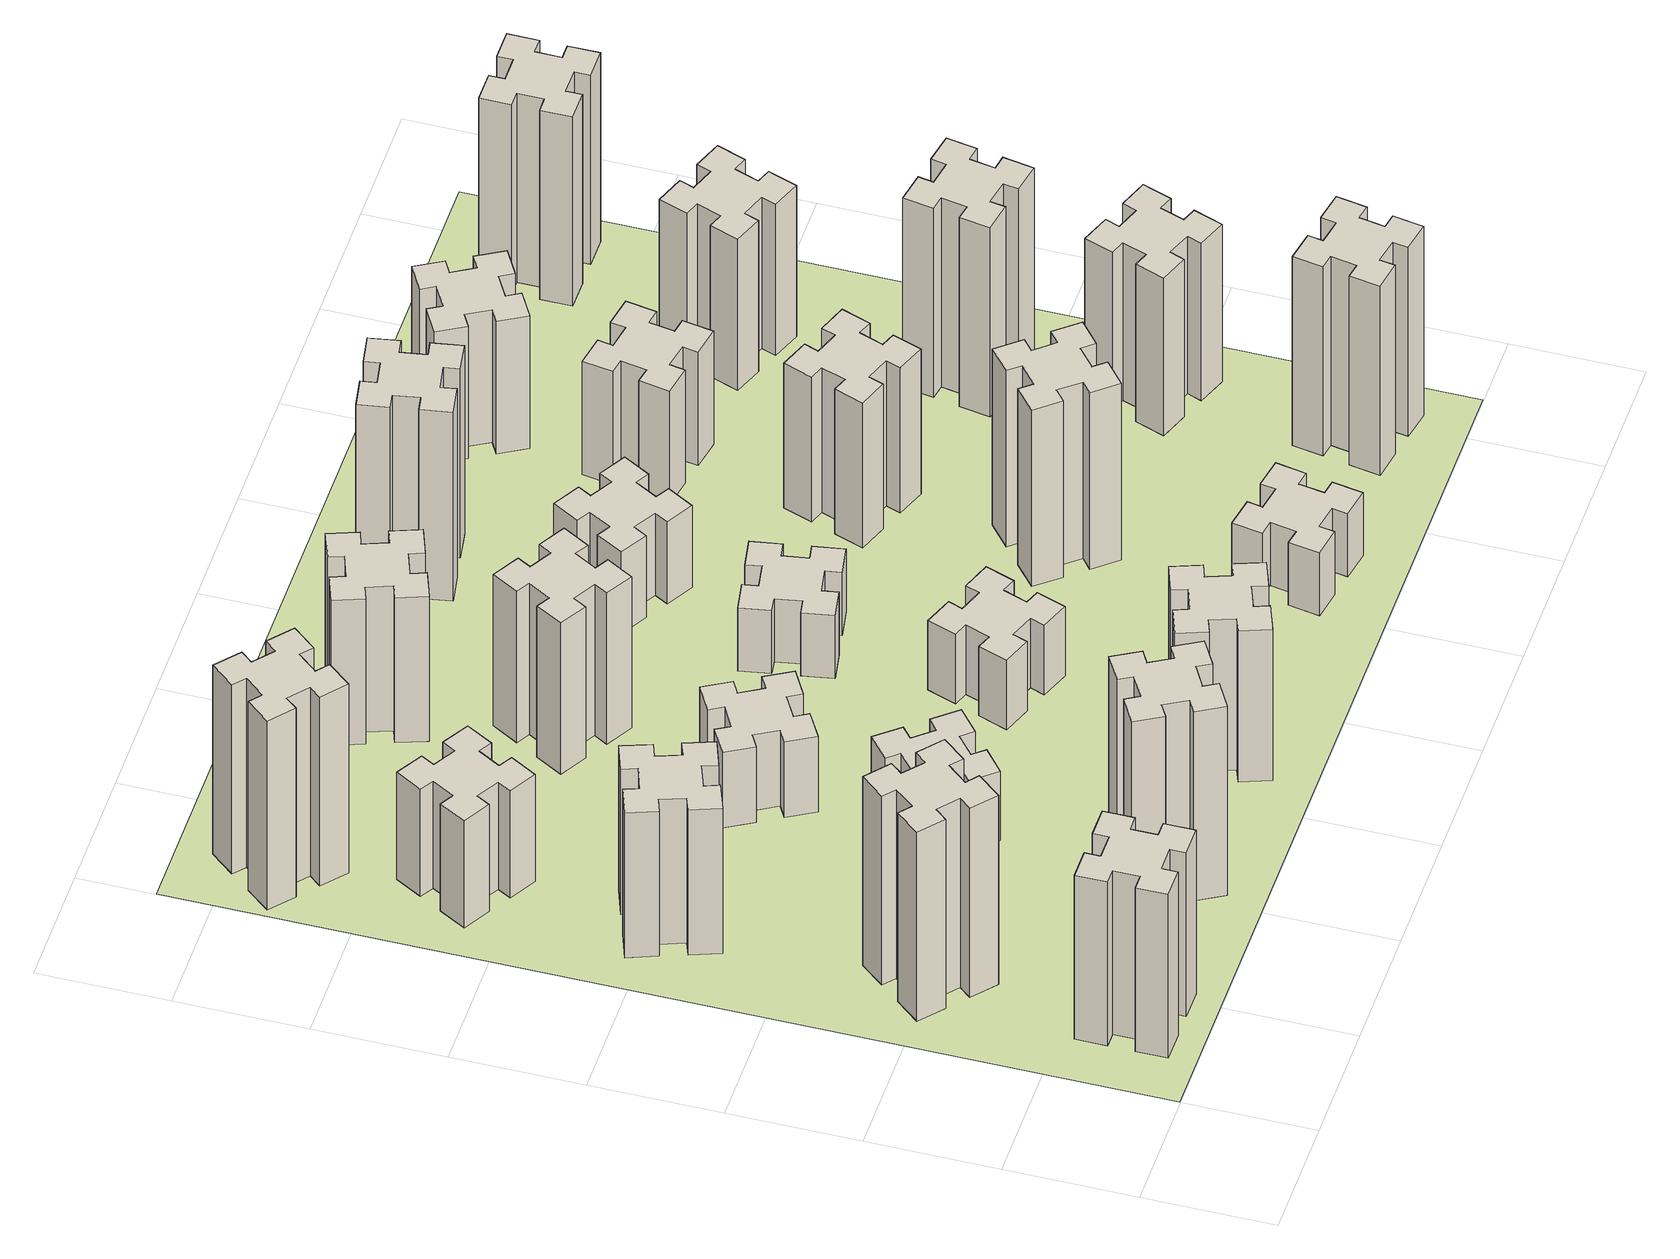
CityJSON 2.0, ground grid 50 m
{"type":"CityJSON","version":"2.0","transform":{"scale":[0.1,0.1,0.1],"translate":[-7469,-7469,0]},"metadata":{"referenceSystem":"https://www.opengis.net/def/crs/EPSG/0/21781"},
"CityObjects":{
"building1":{"type":"Building","attributes":{"class":"1000","function":"1000","usage":"1000","yearOfConstruction":2016,"roofType":"1000","measuredHeight":78,"storeysAboveGround":30,"storeysBelowGround":0},"geometry":[{"type":"Solid","lod":"1","boundaries":[[[[0,1,2,3,4,5,6,7,8,9,10,11,12,13,14,15,16,17,18,19]],[[17,16,20,21]],[[16,15,22,20]],[[15,14,23,22]],[[14,13,24,23]],[[13,12,25,24]],[[12,11,26,25]],[[11,10,27,26]],[[10,9,28,27]],[[9,8,29,28]],[[8,7,30,29]],[[7,6,31,30]],[[6,5,32,31]],[[5,4,33,32]],[[4,3,34,33]],[[3,2,35,34]],[[2,1,36,35]],[[1,0,37,36]],[[0,19,38,37]],[[19,18,39,38]],[[18,17,21,39]],[[24,25,26,27,28,29,30,31,32,33,34,35,36,37,38,39,21,20,22,23]]]]}]},
"building2":{"type":"Building","attributes":{"class":"1000","function":"1000","usage":"1000","yearOfConstruction":2016,"roofType":"1000","measuredHeight":90,"storeysAboveGround":30,"storeysBelowGround":0},"geometry":[{"type":"Solid","lod":"1","boundaries":[[[[40,41,42,43,44,45,46,47,48,49,50,51,52,53,54,55,56,57,58,59]],[[57,56,60,61]],[[56,55,62,60]],[[55,54,63,62]],[[54,53,64,63]],[[53,52,65,64]],[[52,51,66,65]],[[51,50,67,66]],[[50,49,68,67]],[[49,48,69,68]],[[48,47,70,69]],[[47,46,71,70]],[[46,45,72,71]],[[45,44,73,72]],[[44,43,74,73]],[[43,42,75,74]],[[42,41,76,75]],[[41,40,77,76]],[[40,59,78,77]],[[59,58,79,78]],[[58,57,61,79]],[[64,65,66,67,68,69,70,71,72,73,74,75,76,77,78,79,61,60,62,63]]]]}]},
"building3":{"type":"Building","attributes":{"class":"1000","function":"1000","usage":"1000","yearOfConstruction":2016,"roofType":"1000","measuredHeight":69,"storeysAboveGround":30,"storeysBelowGround":0},"geometry":[{"type":"Solid","lod":"1","boundaries":[[[[80,81,82,83,84,85,86,87,88,89,90,91,92,93,94,95,96,97,98,99]],[[97,96,100,101]],[[96,95,102,100]],[[95,94,103,102]],[[94,93,104,103]],[[93,92,105,104]],[[92,91,106,105]],[[91,90,107,106]],[[90,89,108,107]],[[89,88,109,108]],[[88,87,110,109]],[[87,86,111,110]],[[86,85,112,111]],[[85,84,113,112]],[[84,83,114,113]],[[83,82,115,114]],[[82,81,116,115]],[[81,80,117,116]],[[80,99,118,117]],[[99,98,119,118]],[[98,97,101,119]],[[104,105,106,107,108,109,110,111,112,113,114,115,116,117,118,119,101,100,102,103]]]]}]},
"building4":{"type":"Building","attributes":{"class":"1000","function":"1000","usage":"1000","yearOfConstruction":2016,"roofType":"1000","measuredHeight":51,"storeysAboveGround":30,"storeysBelowGround":0},"geometry":[{"type":"Solid","lod":"1","boundaries":[[[[120,121,122,123,124,125,126,127,128,129,130,131,132,133,134,135,136,137,138,139]],[[137,136,140,141]],[[136,135,142,140]],[[135,134,143,142]],[[134,133,144,143]],[[133,132,145,144]],[[132,131,146,145]],[[131,130,147,146]],[[130,129,148,147]],[[129,128,149,148]],[[128,127,150,149]],[[127,126,151,150]],[[126,125,152,151]],[[125,124,153,152]],[[124,123,154,153]],[[123,122,155,154]],[[122,121,156,155]],[[121,120,157,156]],[[120,139,158,157]],[[139,138,159,158]],[[138,137,141,159]],[[144,145,146,147,148,149,150,151,152,153,154,155,156,157,158,159,141,140,142,143]]]]}]},
"building5":{"type":"Building","attributes":{"class":"1000","function":"1000","usage":"1000","yearOfConstruction":2016,"roofType":"1000","measuredHeight":90,"storeysAboveGround":30,"storeysBelowGround":0},"geometry":[{"type":"Solid","lod":"1","boundaries":[[[[160,161,162,163,164,165,166,167,168,169,170,171,172,173,174,175,176,177,178,179]],[[177,176,180,181]],[[176,175,182,180]],[[175,174,183,182]],[[174,173,184,183]],[[173,172,185,184]],[[172,171,186,185]],[[171,170,187,186]],[[170,169,188,187]],[[169,168,189,188]],[[168,167,190,189]],[[167,166,191,190]],[[166,165,192,191]],[[165,164,193,192]],[[164,163,194,193]],[[163,162,195,194]],[[162,161,196,195]],[[161,160,197,196]],[[160,179,198,197]],[[179,178,199,198]],[[178,177,181,199]],[[184,185,186,187,188,189,190,191,192,193,194,195,196,197,198,199,181,180,182,183]]]]}]},
"building6":{"type":"Building","attributes":{"class":"1000","function":"1000","usage":"1000","yearOfConstruction":2016,"roofType":"1000","measuredHeight":90,"storeysAboveGround":30,"storeysBelowGround":0},"geometry":[{"type":"Solid","lod":"1","boundaries":[[[[200,201,202,203,204,205,206,207,208,209,210,211,212,213,214,215,216,217,218,219]],[[217,216,220,221]],[[216,215,222,220]],[[215,214,223,222]],[[214,213,224,223]],[[213,212,225,224]],[[212,211,226,225]],[[211,210,227,226]],[[210,209,228,227]],[[209,208,229,228]],[[208,207,230,229]],[[207,206,231,230]],[[206,205,232,231]],[[205,204,233,232]],[[204,203,234,233]],[[203,202,235,234]],[[202,201,236,235]],[[201,200,237,236]],[[200,219,238,237]],[[219,218,239,238]],[[218,217,221,239]],[[224,225,226,227,228,229,230,231,232,233,234,235,236,237,238,239,221,220,222,223]]]]}]},
"building7":{"type":"Building","attributes":{"class":"1000","function":"1000","usage":"1000","yearOfConstruction":2016,"roofType":"1000","measuredHeight":33,"storeysAboveGround":30,"storeysBelowGround":0},"geometry":[{"type":"Solid","lod":"1","boundaries":[[[[240,241,242,243,244,245,246,247,248,249,250,251,252,253,254,255,256,257,258,259]],[[257,256,260,261]],[[256,255,262,260]],[[255,254,263,262]],[[254,253,264,263]],[[253,252,265,264]],[[252,251,266,265]],[[251,250,267,266]],[[250,249,268,267]],[[249,248,269,268]],[[248,247,270,269]],[[247,246,271,270]],[[246,245,272,271]],[[245,244,273,272]],[[244,243,274,273]],[[243,242,275,274]],[[242,241,276,275]],[[241,240,277,276]],[[240,259,278,277]],[[259,258,279,278]],[[258,257,261,279]],[[264,265,266,267,268,269,270,271,272,273,274,275,276,277,278,279,261,260,262,263]]]]}]},
"building8":{"type":"Building","attributes":{"class":"1000","function":"1000","usage":"1000","yearOfConstruction":2016,"roofType":"1000","measuredHeight":36,"storeysAboveGround":30,"storeysBelowGround":0},"geometry":[{"type":"Solid","lod":"1","boundaries":[[[[280,281,282,283,284,285,286,287,288,289,290,291,292,293,294,295,296,297,298,299]],[[297,296,300,301]],[[296,295,302,300]],[[295,294,303,302]],[[294,293,304,303]],[[293,292,305,304]],[[292,291,306,305]],[[291,290,307,306]],[[290,289,308,307]],[[289,288,309,308]],[[288,287,310,309]],[[287,286,311,310]],[[286,285,312,311]],[[285,284,313,312]],[[284,283,314,313]],[[283,282,315,314]],[[282,281,316,315]],[[281,280,317,316]],[[280,299,318,317]],[[299,298,319,318]],[[298,297,301,319]],[[304,305,306,307,308,309,310,311,312,313,314,315,316,317,318,319,301,300,302,303]]]]}]},
"building9":{"type":"Building","attributes":{"class":"1000","function":"1000","usage":"1000","yearOfConstruction":2016,"roofType":"1000","measuredHeight":72,"storeysAboveGround":30,"storeysBelowGround":0},"geometry":[{"type":"Solid","lod":"1","boundaries":[[[[320,321,322,323,324,325,326,327,328,329,330,331,332,333,334,335,336,337,338,339]],[[337,336,340,341]],[[336,335,342,340]],[[335,334,343,342]],[[334,333,344,343]],[[333,332,345,344]],[[332,331,346,345]],[[331,330,347,346]],[[330,329,348,347]],[[329,328,349,348]],[[328,327,350,349]],[[327,326,351,350]],[[326,325,352,351]],[[325,324,353,352]],[[324,323,354,353]],[[323,322,355,354]],[[322,321,356,355]],[[321,320,357,356]],[[320,339,358,357]],[[339,338,359,358]],[[338,337,341,359]],[[344,345,346,347,348,349,350,351,352,353,354,355,356,357,358,359,341,340,342,343]]]]}]},
"building10":{"type":"Building","attributes":{"class":"1000","function":"1000","usage":"1000","yearOfConstruction":2016,"roofType":"1000","measuredHeight":72,"storeysAboveGround":30,"storeysBelowGround":0},"geometry":[{"type":"Solid","lod":"1","boundaries":[[[[360,361,362,363,364,365,366,367,368,369,370,371,372,373,374,375,376,377,378,379]],[[377,376,380,381]],[[376,375,382,380]],[[375,374,383,382]],[[374,373,384,383]],[[373,372,385,384]],[[372,371,386,385]],[[371,370,387,386]],[[370,369,388,387]],[[369,368,389,388]],[[368,367,390,389]],[[367,366,391,390]],[[366,365,392,391]],[[365,364,393,392]],[[364,363,394,393]],[[363,362,395,394]],[[362,361,396,395]],[[361,360,397,396]],[[360,379,398,397]],[[379,378,399,398]],[[378,377,381,399]],[[384,385,386,387,388,389,390,391,392,393,394,395,396,397,398,399,381,380,382,383]]]]}]},
"building11":{"type":"Building","attributes":{"class":"1000","function":"1000","usage":"1000","yearOfConstruction":2016,"roofType":"1000","measuredHeight":69,"storeysAboveGround":30,"storeysBelowGround":0},"geometry":[{"type":"Solid","lod":"1","boundaries":[[[[400,401,402,403,404,405,406,407,408,409,410,411,412,413,414,415,416,417,418,419]],[[417,416,420,421]],[[416,415,422,420]],[[415,414,423,422]],[[414,413,424,423]],[[413,412,425,424]],[[412,411,426,425]],[[411,410,427,426]],[[410,409,428,427]],[[409,408,429,428]],[[408,407,430,429]],[[407,406,431,430]],[[406,405,432,431]],[[405,404,433,432]],[[404,403,434,433]],[[403,402,435,434]],[[402,401,436,435]],[[401,400,437,436]],[[400,419,438,437]],[[419,418,439,438]],[[418,417,421,439]],[[424,425,426,427,428,429,430,431,432,433,434,435,436,437,438,439,421,420,422,423]]]]}]},
"building12":{"type":"Building","attributes":{"class":"1000","function":"1000","usage":"1000","yearOfConstruction":2016,"roofType":"1000","measuredHeight":33,"storeysAboveGround":30,"storeysBelowGround":0},"geometry":[{"type":"Solid","lod":"1","boundaries":[[[[440,441,442,443,444,445,446,447,448,449,450,451,452,453,454,455,456,457,458,459]],[[457,456,460,461]],[[456,455,462,460]],[[455,454,463,462]],[[454,453,464,463]],[[453,452,465,464]],[[452,451,466,465]],[[451,450,467,466]],[[450,449,468,467]],[[449,448,469,468]],[[448,447,470,469]],[[447,446,471,470]],[[446,445,472,471]],[[445,444,473,472]],[[444,443,474,473]],[[443,442,475,474]],[[442,441,476,475]],[[441,440,477,476]],[[440,459,478,477]],[[459,458,479,478]],[[458,457,461,479]],[[464,465,466,467,468,469,470,471,472,473,474,475,476,477,478,479,461,460,462,463]]]]}]},
"building13":{"type":"Building","attributes":{"class":"1000","function":"1000","usage":"1000","yearOfConstruction":2016,"roofType":"1000","measuredHeight":30,"storeysAboveGround":30,"storeysBelowGround":0},"geometry":[{"type":"Solid","lod":"1","boundaries":[[[[480,481,482,483,484,485,486,487,488,489,490,491,492,493,494,495,496,497,498,499]],[[497,496,500,501]],[[496,495,502,500]],[[495,494,503,502]],[[494,493,504,503]],[[493,492,505,504]],[[492,491,506,505]],[[491,490,507,506]],[[490,489,508,507]],[[489,488,509,508]],[[488,487,510,509]],[[487,486,511,510]],[[486,485,512,511]],[[485,484,513,512]],[[484,483,514,513]],[[483,482,515,514]],[[482,481,516,515]],[[481,480,517,516]],[[480,499,518,517]],[[499,498,519,518]],[[498,497,501,519]],[[504,505,506,507,508,509,510,511,512,513,514,515,516,517,518,519,501,500,502,503]]]]}]},
"building14":{"type":"Building","attributes":{"class":"1000","function":"1000","usage":"1000","yearOfConstruction":2016,"roofType":"1000","measuredHeight":39,"storeysAboveGround":30,"storeysBelowGround":0},"geometry":[{"type":"Solid","lod":"1","boundaries":[[[[520,521,522,523,524,525,526,527,528,529,530,531,532,533,534,535,536,537,538,539]],[[537,536,540,541]],[[536,535,542,540]],[[535,534,543,542]],[[534,533,544,543]],[[533,532,545,544]],[[532,531,546,545]],[[531,530,547,546]],[[530,529,548,547]],[[529,528,549,548]],[[528,527,550,549]],[[527,526,551,550]],[[526,525,552,551]],[[525,524,553,552]],[[524,523,554,553]],[[523,522,555,554]],[[522,521,556,555]],[[521,520,557,556]],[[520,539,558,557]],[[539,538,559,558]],[[538,537,541,559]],[[544,545,546,547,548,549,550,551,552,553,554,555,556,557,558,559,541,540,542,543]]]]}]},
"building15":{"type":"Building","attributes":{"class":"1000","function":"1000","usage":"1000","yearOfConstruction":2016,"roofType":"1000","measuredHeight":30,"storeysAboveGround":30,"storeysBelowGround":0},"geometry":[{"type":"Solid","lod":"1","boundaries":[[[[560,561,562,563,564,565,566,567,568,569,570,571,572,573,574,575,576,577,578,579]],[[577,576,580,581]],[[576,575,582,580]],[[575,574,583,582]],[[574,573,584,583]],[[573,572,585,584]],[[572,571,586,585]],[[571,570,587,586]],[[570,569,588,587]],[[569,568,589,588]],[[568,567,590,589]],[[567,566,591,590]],[[566,565,592,591]],[[565,564,593,592]],[[564,563,594,593]],[[563,562,595,594]],[[562,561,596,595]],[[561,560,597,596]],[[560,579,598,597]],[[579,578,599,598]],[[578,577,581,599]],[[584,585,586,587,588,589,590,591,592,593,594,595,596,597,598,599,581,580,582,583]]]]}]},
"building16":{"type":"Building","attributes":{"class":"1000","function":"1000","usage":"1000","yearOfConstruction":2016,"roofType":"1000","measuredHeight":90,"storeysAboveGround":30,"storeysBelowGround":0},"geometry":[{"type":"Solid","lod":"1","boundaries":[[[[600,601,602,603,604,605,606,607,608,609,610,611,612,613,614,615,616,617,618,619]],[[617,616,620,621]],[[616,615,622,620]],[[615,614,623,622]],[[614,613,624,623]],[[613,612,625,624]],[[612,611,626,625]],[[611,610,627,626]],[[610,609,628,627]],[[609,608,629,628]],[[608,607,630,629]],[[607,606,631,630]],[[606,605,632,631]],[[605,604,633,632]],[[604,603,634,633]],[[603,602,635,634]],[[602,601,636,635]],[[601,600,637,636]],[[600,619,638,637]],[[619,618,639,638]],[[618,617,621,639]],[[624,625,626,627,628,629,630,631,632,633,634,635,636,637,638,639,621,620,622,623]]]]}]},
"building17":{"type":"Building","attributes":{"class":"1000","function":"1000","usage":"1000","yearOfConstruction":2016,"roofType":"1000","measuredHeight":84,"storeysAboveGround":30,"storeysBelowGround":0},"geometry":[{"type":"Solid","lod":"1","boundaries":[[[[640,641,642,643,644,645,646,647,648,649,650,651,652,653,654,655,656,657,658,659]],[[657,656,660,661]],[[656,655,662,660]],[[655,654,663,662]],[[654,653,664,663]],[[653,652,665,664]],[[652,651,666,665]],[[651,650,667,666]],[[650,649,668,667]],[[649,648,669,668]],[[648,647,670,669]],[[647,646,671,670]],[[646,645,672,671]],[[645,644,673,672]],[[644,643,674,673]],[[643,642,675,674]],[[642,641,676,675]],[[641,640,677,676]],[[640,659,678,677]],[[659,658,679,678]],[[658,657,661,679]],[[664,665,666,667,668,669,670,671,672,673,674,675,676,677,678,679,661,660,662,663]]]]}]},
"building18":{"type":"Building","attributes":{"class":"1000","function":"1000","usage":"1000","yearOfConstruction":2016,"roofType":"1000","measuredHeight":69,"storeysAboveGround":30,"storeysBelowGround":0},"geometry":[{"type":"Solid","lod":"1","boundaries":[[[[680,681,682,683,684,685,686,687,688,689,690,691,692,693,694,695,696,697,698,699]],[[697,696,700,701]],[[696,695,702,700]],[[695,694,703,702]],[[694,693,704,703]],[[693,692,705,704]],[[692,691,706,705]],[[691,690,707,706]],[[690,689,708,707]],[[689,688,709,708]],[[688,687,710,709]],[[687,686,711,710]],[[686,685,712,711]],[[685,684,713,712]],[[684,683,714,713]],[[683,682,715,714]],[[682,681,716,715]],[[681,680,717,716]],[[680,699,718,717]],[[699,698,719,718]],[[698,697,701,719]],[[704,705,706,707,708,709,710,711,712,713,714,715,716,717,718,719,701,700,702,703]]]]}]},
"building19":{"type":"Building","attributes":{"class":"1000","function":"1000","usage":"1000","yearOfConstruction":2016,"roofType":"1000","measuredHeight":54,"storeysAboveGround":30,"storeysBelowGround":0},"geometry":[{"type":"Solid","lod":"1","boundaries":[[[[720,721,722,723,724,725,726,727,728,729,730,731,732,733,734,735,736,737,738,739]],[[737,736,740,741]],[[736,735,742,740]],[[735,734,743,742]],[[734,733,744,743]],[[733,732,745,744]],[[732,731,746,745]],[[731,730,747,746]],[[730,729,748,747]],[[729,728,749,748]],[[728,727,750,749]],[[727,726,751,750]],[[726,725,752,751]],[[725,724,753,752]],[[724,723,754,753]],[[723,722,755,754]],[[722,721,756,755]],[[721,720,757,756]],[[720,739,758,757]],[[739,738,759,758]],[[738,737,741,759]],[[744,745,746,747,748,749,750,751,752,753,754,755,756,757,758,759,741,740,742,743]]]]}]},
"building20":{"type":"Building","attributes":{"class":"1000","function":"1000","usage":"1000","yearOfConstruction":2016,"roofType":"1000","measuredHeight":90,"storeysAboveGround":30,"storeysBelowGround":0},"geometry":[{"type":"Solid","lod":"1","boundaries":[[[[760,761,762,763,764,765,766,767,768,769,770,771,772,773,774,775,776,777,778,779]],[[777,776,780,781]],[[776,775,782,780]],[[775,774,783,782]],[[774,773,784,783]],[[773,772,785,784]],[[772,771,786,785]],[[771,770,787,786]],[[770,769,788,787]],[[769,768,789,788]],[[768,767,790,789]],[[767,766,791,790]],[[766,765,792,791]],[[765,764,793,792]],[[764,763,794,793]],[[763,762,795,794]],[[762,761,796,795]],[[761,760,797,796]],[[760,779,798,797]],[[779,778,799,798]],[[778,777,781,799]],[[784,785,786,787,788,789,790,791,792,793,794,795,796,797,798,799,781,780,782,783]]]]}]},
"building21":{"type":"Building","attributes":{"class":"1000","function":"1000","usage":"1000","yearOfConstruction":2016,"roofType":"1000","measuredHeight":63,"storeysAboveGround":30,"storeysBelowGround":0},"geometry":[{"type":"Solid","lod":"1","boundaries":[[[[800,801,802,803,804,805,806,807,808,809,810,811,812,813,814,815,816,817,818,819]],[[817,816,820,821]],[[816,815,822,820]],[[815,814,823,822]],[[814,813,824,823]],[[813,812,825,824]],[[812,811,826,825]],[[811,810,827,826]],[[810,809,828,827]],[[809,808,829,828]],[[808,807,830,829]],[[807,806,831,830]],[[806,805,832,831]],[[805,804,833,832]],[[804,803,834,833]],[[803,802,835,834]],[[802,801,836,835]],[[801,800,837,836]],[[800,819,838,837]],[[819,818,839,838]],[[818,817,821,839]],[[824,825,826,827,828,829,830,831,832,833,834,835,836,837,838,839,821,820,822,823]]]]}]},
"building22":{"type":"Building","attributes":{"class":"1000","function":"1000","usage":"1000","yearOfConstruction":2016,"roofType":"1000","measuredHeight":75,"storeysAboveGround":30,"storeysBelowGround":0},"geometry":[{"type":"Solid","lod":"1","boundaries":[[[[840,841,842,843,844,845,846,847,848,849,850,851,852,853,854,855,856,857,858,859]],[[857,856,860,861]],[[856,855,862,860]],[[855,854,863,862]],[[854,853,864,863]],[[853,852,865,864]],[[852,851,866,865]],[[851,850,867,866]],[[850,849,868,867]],[[849,848,869,868]],[[848,847,870,869]],[[847,846,871,870]],[[846,845,872,871]],[[845,844,873,872]],[[844,843,874,873]],[[843,842,875,874]],[[842,841,876,875]],[[841,840,877,876]],[[840,859,878,877]],[[859,858,879,878]],[[858,857,861,879]],[[864,865,866,867,868,869,870,871,872,873,874,875,876,877,878,879,861,860,862,863]]]]}]},
"building23":{"type":"Building","attributes":{"class":"1000","function":"1000","usage":"1000","yearOfConstruction":2016,"roofType":"1000","measuredHeight":90,"storeysAboveGround":30,"storeysBelowGround":0},"geometry":[{"type":"Solid","lod":"1","boundaries":[[[[880,881,882,883,884,885,886,887,888,889,890,891,892,893,894,895,896,897,898,899]],[[897,896,900,901]],[[896,895,902,900]],[[895,894,903,902]],[[894,893,904,903]],[[893,892,905,904]],[[892,891,906,905]],[[891,890,907,906]],[[890,889,908,907]],[[889,888,909,908]],[[888,887,910,909]],[[887,886,911,910]],[[886,885,912,911]],[[885,884,913,912]],[[884,883,914,913]],[[883,882,915,914]],[[882,881,916,915]],[[881,880,917,916]],[[880,899,918,917]],[[899,898,919,918]],[[898,897,901,919]],[[904,905,906,907,908,909,910,911,912,913,914,915,916,917,918,919,901,900,902,903]]]]}]},
"building24":{"type":"Building","attributes":{"class":"1000","function":"1000","usage":"1000","yearOfConstruction":2016,"roofType":"1000","measuredHeight":72,"storeysAboveGround":30,"storeysBelowGround":0},"geometry":[{"type":"Solid","lod":"1","boundaries":[[[[920,921,922,923,924,925,926,927,928,929,930,931,932,933,934,935,936,937,938,939]],[[937,936,940,941]],[[936,935,942,940]],[[935,934,943,942]],[[934,933,944,943]],[[933,932,945,944]],[[932,931,946,945]],[[931,930,947,946]],[[930,929,948,947]],[[929,928,949,948]],[[928,927,950,949]],[[927,926,951,950]],[[926,925,952,951]],[[925,924,953,952]],[[924,923,954,953]],[[923,922,955,954]],[[922,921,956,955]],[[921,920,957,956]],[[920,939,958,957]],[[939,938,959,958]],[[938,937,941,959]],[[944,945,946,947,948,949,950,951,952,953,954,955,956,957,958,959,941,940,942,943]]]]}]},
"building25":{"type":"Building","attributes":{"class":"1000","function":"1000","usage":"1000","yearOfConstruction":2016,"roofType":"1000","measuredHeight":90,"storeysAboveGround":30,"storeysBelowGround":0},"geometry":[{"type":"Solid","lod":"1","boundaries":[[[[960,961,962,963,964,965,966,967,968,969,970,971,972,973,974,975,976,977,978,979]],[[977,976,980,981]],[[976,975,982,980]],[[975,974,983,982]],[[974,973,984,983]],[[973,972,985,984]],[[972,971,986,985]],[[971,970,987,986]],[[970,969,988,987]],[[969,968,989,988]],[[968,967,990,989]],[[967,966,991,990]],[[966,965,992,991]],[[965,964,993,992]],[[964,963,994,993]],[[963,962,995,994]],[[962,961,996,995]],[[961,960,997,996]],[[960,979,998,997]],[[979,978,999,998]],[[978,977,981,999]],[[984,985,986,987,988,989,990,991,992,993,994,995,996,997,998,999,981,980,982,983]]]]}]},
"landuse1":{"type":"LandUse","attributes":{"name":"plot1","function":"1010"},"geometry":[{"type":"MultiSurface","lod":"1","boundaries":[[[1000,1001,1002,1003]]]}]}
},
"vertices":[
[265,325,0],[265,225,0],[205,225,0],[205,105,0],[325,105,0],[325,165,0],[425,165,0],[425,105,0],[545,105,0],[545,225,0],[485,225,0],[485,325,0],[545,325,0],[545,445,0],[425,445,0],[425,385,0],[325,385,0],[325,445,0],[205,445,0],[205,325,0],[325,385,780],[325,445,780],[425,385,780],[425,445,780],[545,445,780],[545,325,780],[485,325,780],[485,225,780],[545,225,780],[545,105,780],[425,105,780],[425,165,780],[325,165,780],[325,105,780],[205,105,780],[205,225,780],[265,225,780],[265,325,780],[205,325,780],[205,445,780],
[484,1067,0],[408,1132,0],[446,1178,0],[354,1255,0],[277,1163,0],[323,1124,0],[259,1048,0],[213,1086,0],[136,994,0],[228,917,0],[266,963,0],[343,899,0],[304,853,0],[396,776,0],[473,868,0],[427,906,0],[492,983,0],[538,944,0],[615,1036,0],[523,1113,0],[492,983,900],[538,944,900],[427,906,900],[473,868,900],[396,776,900],[304,853,900],[343,899,900],[266,963,900],[228,917,900],[136,994,900],[213,1086,900],[259,1048,900],[323,1124,900],[277,1163,900],[354,1255,900],[446,1178,900],[408,1132,900],[484,1067,900],[523,1113,900],[615,1036,900],
[366,1835,0],[460,1869,0],[480,1813,0],[593,1854,0],[552,1967,0],[496,1946,0],[462,2040,0],[518,2060,0],[477,2173,0],[364,2132,0],[385,2076,0],[291,2042,0],[270,2098,0],[157,2057,0],[199,1944,0],[255,1965,0],[289,1871,0],[233,1850,0],[274,1737,0],[387,1779,0],[289,1871,690],[233,1850,690],[255,1965,690],[199,1944,690],[157,2057,690],[270,2098,690],[291,2042,690],[385,2076,690],[364,2132,690],[477,2173,690],[518,2060,690],[462,2040,690],[496,1946,690],[552,1967,690],[593,1854,690],[480,1813,690],[460,1869,690],[366,1835,690],[387,1779,690],[274,1737,690],
[446,2597,0],[496,2684,0],[548,2654,0],[608,2758,0],[504,2818,0],[474,2766,0],[387,2816,0],[417,2868,0],[313,2928,0],[253,2824,0],[305,2794,0],[255,2707,0],[203,2737,0],[143,2633,0],[247,2573,0],[277,2625,0],[364,2575,0],[334,2523,0],[438,2463,0],[498,2567,0],[364,2575,510],[334,2523,510],[277,2625,510],[247,2573,510],[143,2633,510],[203,2737,510],[255,2707,510],[305,2794,510],[253,2824,510],[313,2928,510],[417,2868,510],[387,2816,510],[474,2766,510],[504,2818,510],[608,2758,510],[548,2654,510],[496,2684,510],[446,2597,510],[498,2567,510],[438,2463,510],
[1127,255,0],[1214,305,0],[1244,253,0],[1348,313,0],[1288,417,0],[1236,387,0],[1186,474,0],[1238,504,0],[1178,608,0],[1074,548,0],[1104,496,0],[1017,446,0],[987,498,0],[883,438,0],[943,334,0],[995,364,0],[1045,277,0],[993,247,0],[1053,143,0],[1157,203,0],[1045,277,900],[993,247,900],[995,364,900],[943,334,900],[883,438,900],[987,498,900],[1017,446,900],[1104,496,900],[1074,548,900],[1178,608,900],[1238,504,900],[1186,474,900],[1236,387,900],[1288,417,900],[1348,313,900],[1244,253,900],[1214,305,900],[1127,255,900],[1157,203,900],[1053,143,900],
[384,3387,0],[308,3452,0],[346,3498,0],[254,3575,0],[177,3483,0],[223,3444,0],[159,3368,0],[113,3406,0],[36,3314,0],[128,3237,0],[166,3283,0],[243,3219,0],[204,3173,0],[296,3096,0],[373,3188,0],[327,3226,0],[392,3303,0],[438,3264,0],[515,3356,0],[423,3433,0],[392,3303,900],[438,3264,900],[327,3226,900],[373,3188,900],[296,3096,900],[204,3173,900],[243,3219,900],[166,3283,900],[128,3237,900],[36,3314,900],[113,3406,900],[159,3368,900],[223,3444,900],[177,3483,900],[254,3575,900],[346,3498,900],[308,3452,900],[384,3387,900],[423,3433,900],[515,3356,900],
[1083,1332,0],[1006,1267,0],[968,1313,0],[876,1236,0],[953,1144,0],[999,1183,0],[1063,1106,0],[1017,1068,0],[1094,976,0],[1186,1053,0],[1148,1099,0],[1224,1163,0],[1263,1117,0],[1355,1194,0],[1278,1286,0],[1232,1248,0],[1167,1324,0],[1213,1363,0],[1136,1455,0],[1044,1378,0],[1167,1324,330],[1213,1363,330],[1232,1248,330],[1278,1286,330],[1355,1194,330],[1263,1117,330],[1224,1163,330],[1148,1099,330],[1186,1053,330],[1094,976,330],[1017,1068,330],[1063,1106,330],[999,1183,330],[953,1144,330],[876,1236,330],[968,1313,330],[1006,1267,330],[1083,1332,330],[1044,1378,330],[1136,1455,330],
[1104,1976,0],[1017,1926,0],[987,1978,0],[883,1918,0],[943,1814,0],[995,1844,0],[1045,1757,0],[993,1727,0],[1053,1623,0],[1157,1683,0],[1127,1735,0],[1214,1785,0],[1244,1733,0],[1348,1793,0],[1288,1897,0],[1236,1867,0],[1186,1954,0],[1238,1984,0],[1178,2088,0],[1074,2028,0],[1186,1954,360],[1238,1984,360],[1236,1867,360],[1288,1897,360],[1348,1793,360],[1244,1733,360],[1214,1785,360],[1127,1735,360],[1157,1683,360],[1053,1623,360],[993,1727,360],[1045,1757,360],[995,1844,360],[943,1814,360],[883,1918,360],[987,1978,360],[1017,1926,360],[1104,1976,360],[1074,2028,360],[1178,2088,360],
[1765,496,0],[1671,462,0],[1650,518,0],[1537,477,0],[1579,364,0],[1635,385,0],[1669,291,0],[1613,270,0],[1654,157,0],[1767,199,0],[1746,255,0],[1840,289,0],[1860,233,0],[1973,274,0],[1932,387,0],[1876,366,0],[1842,460,0],[1898,480,0],[1857,593,0],[1744,552,0],[1842,460,720],[1898,480,720],[1876,366,720],[1932,387,720],[1973,274,720],[1860,233,720],[1840,289,720],[1746,255,720],[1767,199,720],[1654,157,720],[1613,270,720],[1669,291,720],[1635,385,720],[1579,364,720],[1537,477,720],[1650,518,720],[1671,462,720],[1765,496,720],[1744,552,720],[1857,593,720],
[1314,2666,0],[1227,2716,0],[1257,2768,0],[1153,2828,0],[1093,2724,0],[1145,2694,0],[1095,2607,0],[1043,2637,0],[983,2533,0],[1087,2473,0],[1117,2525,0],[1204,2475,0],[1174,2423,0],[1278,2363,0],[1338,2467,0],[1286,2497,0],[1336,2584,0],[1388,2554,0],[1448,2658,0],[1344,2718,0],[1336,2584,720],[1388,2554,720],[1286,2497,720],[1338,2467,720],[1278,2363,720],[1174,2423,720],[1204,2475,720],[1117,2525,720],[1087,2473,720],[983,2533,720],[1043,2637,720],[1095,2607,720],[1145,2694,720],[1093,2724,720],[1153,2828,720],[1257,2768,720],[1227,2716,720],[1314,2666,720],[1344,2718,720],[1448,2658,720],
[1125,3356,0],[1031,3322,0],[1010,3378,0],[897,3337,0],[939,3224,0],[995,3245,0],[1029,3151,0],[973,3130,0],[1014,3017,0],[1127,3059,0],[1106,3115,0],[1200,3149,0],[1220,3093,0],[1333,3134,0],[1292,3247,0],[1236,3226,0],[1202,3320,0],[1258,3340,0],[1217,3453,0],[1104,3412,0],[1202,3320,690],[1258,3340,690],[1236,3226,690],[1292,3247,690],[1333,3134,690],[1220,3093,690],[1200,3149,690],[1106,3115,690],[1127,3059,690],[1014,3017,690],[973,3130,690],[1029,3151,690],[995,3245,690],[939,3224,690],[897,3337,690],[1010,3378,690],[1031,3322,690],[1125,3356,690],[1104,3412,690],[1217,3453,690],
[1769,1300,0],[1735,1206,0],[1679,1227,0],[1637,1114,0],[1750,1073,0],[1771,1129,0],[1865,1095,0],[1844,1039,0],[1957,997,0],[1998,1110,0],[1942,1131,0],[1976,1225,0],[2032,1204,0],[2073,1317,0],[1960,1358,0],[1940,1302,0],[1846,1336,0],[1867,1392,0],[1754,1433,0],[1713,1320,0],[1846,1336,330],[1867,1392,330],[1940,1302,330],[1960,1358,330],[2073,1317,330],[2032,1204,330],[1976,1225,330],[1942,1131,330],[1998,1110,330],[1957,997,330],[1844,1039,330],[1865,1095,330],[1771,1129,330],[1750,1073,330],[1637,1114,330],[1679,1227,330],[1735,1206,330],[1769,1300,330],[1713,1320,330],[1754,1433,330],
[1972,1925,0],[1955,2024,0],[2014,2034,0],[1993,2152,0],[1875,2131,0],[1885,2072,0],[1787,2055,0],[1777,2114,0],[1658,2093,0],[1679,1975,0],[1738,1985,0],[1756,1887,0],[1697,1877,0],[1717,1758,0],[1836,1779,0],[1825,1838,0],[1924,1856,0],[1934,1797,0],[2052,1817,0],[2031,1936,0],[1924,1856,300],[1934,1797,300],[1825,1838,300],[1836,1779,300],[1717,1758,300],[1697,1877,300],[1756,1887,300],[1738,1985,300],[1679,1975,300],[1658,2093,300],[1777,2114,300],[1787,2055,300],[1885,2072,300],[1875,2131,300],[1993,2152,300],[2014,2034,300],[1955,2024,300],[1972,1925,300],[2031,1936,300],[2052,1817,300],
[2026,2497,0],[2076,2584,0],[2128,2554,0],[2188,2658,0],[2084,2718,0],[2054,2666,0],[1967,2716,0],[1997,2768,0],[1893,2828,0],[1833,2724,0],[1885,2694,0],[1835,2607,0],[1783,2637,0],[1723,2533,0],[1827,2473,0],[1857,2525,0],[1944,2475,0],[1914,2423,0],[2018,2363,0],[2078,2467,0],[1944,2475,390],[1914,2423,390],[1857,2525,390],[1827,2473,390],[1723,2533,390],[1783,2637,390],[1835,2607,390],[1885,2694,390],[1833,2724,390],[1893,2828,390],[1997,2768,390],[1967,2716,390],[2054,2666,390],[2084,2718,390],[2188,2658,390],[2128,2554,390],[2076,2584,390],[2026,2497,390],[2078,2467,390],[2018,2363,390],
[2596,444,0],[2578,345,0],[2519,356,0],[2498,237,0],[2617,217,0],[2627,276,0],[2725,258,0],[2715,199,0],[2833,178,0],[2854,297,0],[2795,307,0],[2812,405,0],[2871,395,0],[2892,513,0],[2774,534,0],[2764,475,0],[2665,492,0],[2676,551,0],[2557,572,0],[2537,454,0],[2665,492,300],[2676,551,300],[2764,475,300],[2774,534,300],[2892,513,300],[2871,395,300],[2812,405,300],[2795,307,300],[2854,297,300],[2833,178,300],[2715,199,300],[2725,258,300],[2627,276,300],[2617,217,300],[2498,237,300],[2519,356,300],[2578,345,300],[2596,444,300],[2537,454,300],[2557,572,300],
[1738,3365,0],[1756,3267,0],[1697,3257,0],[1717,3138,0],[1836,3159,0],[1825,3218,0],[1924,3236,0],[1934,3177,0],[2052,3197,0],[2031,3316,0],[1972,3305,0],[1955,3404,0],[2014,3414,0],[1993,3532,0],[1875,3511,0],[1885,3452,0],[1787,3435,0],[1777,3494,0],[1658,3473,0],[1679,3355,0],[1787,3435,900],[1777,3494,900],[1885,3452,900],[1875,3511,900],[1993,3532,900],[2014,3414,900],[1955,3404,900],[1972,3305,900],[2031,3316,900],[2052,3197,900],[1934,3177,900],[1924,3236,900],[1825,3218,900],[1836,3159,900],[1717,3138,900],[1697,3257,900],[1756,3267,900],[1738,3365,900],[1679,3355,900],[1658,3473,900],
[2628,1099,0],[2704,1163,0],[2743,1117,0],[2835,1194,0],[2758,1286,0],[2712,1248,0],[2647,1324,0],[2693,1363,0],[2616,1455,0],[2524,1378,0],[2563,1332,0],[2486,1267,0],[2448,1313,0],[2356,1236,0],[2433,1144,0],[2479,1183,0],[2543,1106,0],[2497,1068,0],[2574,976,0],[2666,1053,0],[2543,1106,840],[2497,1068,840],[2479,1183,840],[2433,1144,840],[2356,1236,840],[2448,1313,840],[2486,1267,840],[2563,1332,840],[2524,1378,840],[2616,1455,840],[2693,1363,840],[2647,1324,840],[2712,1248,840],[2758,1286,840],[2835,1194,840],[2743,1117,840],[2704,1163,840],[2628,1099,840],[2666,1053,840],[2574,976,840],
[2682,1871,0],[2716,1965,0],[2772,1944,0],[2813,2057,0],[2700,2098,0],[2680,2042,0],[2586,2076,0],[2607,2132,0],[2494,2173,0],[2453,2060,0],[2509,2040,0],[2475,1946,0],[2419,1967,0],[2377,1854,0],[2490,1813,0],[2511,1869,0],[2605,1835,0],[2584,1779,0],[2697,1737,0],[2738,1850,0],[2605,1835,690],[2584,1779,690],[2511,1869,690],[2490,1813,690],[2377,1854,690],[2419,1967,690],[2475,1946,690],[2509,2040,690],[2453,2060,690],[2494,2173,690],[2607,2132,690],[2586,2076,690],[2680,2042,690],[2700,2098,690],[2813,2057,690],[2772,1944,690],[2716,1965,690],[2682,1871,690],[2738,1850,690],[2697,1737,690],
[2664,2795,0],[2565,2812,0],[2576,2871,0],[2457,2892,0],[2437,2774,0],[2496,2764,0],[2478,2665,0],[2419,2676,0],[2398,2557,0],[2517,2537,0],[2527,2596,0],[2625,2578,0],[2615,2519,0],[2733,2498,0],[2754,2617,0],[2695,2627,0],[2712,2725,0],[2771,2715,0],[2792,2833,0],[2674,2854,0],[2712,2725,540],[2771,2715,540],[2695,2627,540],[2754,2617,540],[2733,2498,540],[2615,2519,540],[2625,2578,540],[2527,2596,540],[2517,2537,540],[2398,2557,540],[2419,2676,540],[2478,2665,540],[2496,2764,540],[2437,2774,540],[2457,2892,540],[2576,2871,540],[2565,2812,540],[2664,2795,540],[2674,2854,540],[2792,2833,540],
[3504,475,0],[3405,492,0],[3416,551,0],[3297,572,0],[3277,454,0],[3336,444,0],[3318,345,0],[3259,356,0],[3238,237,0],[3357,217,0],[3367,276,0],[3465,258,0],[3455,199,0],[3573,178,0],[3594,297,0],[3535,307,0],[3552,405,0],[3611,395,0],[3632,513,0],[3514,534,0],[3552,405,900],[3611,395,900],[3535,307,900],[3594,297,900],[3573,178,900],[3455,199,900],[3465,258,900],[3367,276,900],[3357,217,900],[3238,237,900],[3259,356,900],[3318,345,900],[3336,444,900],[3277,454,900],[3297,572,900],[3416,551,900],[3405,492,900],[3504,475,900],[3514,534,900],[3632,513,900],
[2716,3347,0],[2666,3434,0],[2718,3464,0],[2658,3568,0],[2554,3508,0],[2584,3456,0],[2497,3406,0],[2467,3458,0],[2363,3398,0],[2423,3294,0],[2475,3324,0],[2525,3237,0],[2473,3207,0],[2533,3103,0],[2637,3163,0],[2607,3215,0],[2694,3265,0],[2724,3213,0],[2828,3273,0],[2768,3377,0],[2694,3265,630],[2724,3213,630],[2607,3215,630],[2637,3163,630],[2533,3103,630],[2473,3207,630],[2525,3237,630],[2475,3324,630],[2423,3294,630],[2363,3398,630],[2467,3458,630],[2497,3406,630],[2584,3456,630],[2554,3508,630],[2658,3568,630],[2718,3464,630],[2666,3434,630],[2716,3347,630],[2768,3377,630],[2828,3273,630],
[3351,1029,0],[3445,995,0],[3424,939,0],[3537,897,0],[3578,1010,0],[3522,1031,0],[3556,1125,0],[3612,1104,0],[3653,1217,0],[3540,1258,0],[3520,1202,0],[3426,1236,0],[3447,1292,0],[3334,1333,0],[3293,1220,0],[3349,1200,0],[3315,1106,0],[3259,1127,0],[3217,1014,0],[3330,973,0],[3315,1106,750],[3259,1127,750],[3349,1200,750],[3293,1220,750],[3334,1333,750],[3447,1292,750],[3426,1236,750],[3520,1202,750],[3540,1258,750],[3653,1217,750],[3612,1104,750],[3556,1125,750],[3522,1031,750],[3578,1010,750],[3537,897,750],[3424,939,750],[3445,995,750],[3351,1029,750],[3330,973,750],[3217,1014,750],
[3267,1656,0],[3365,1638,0],[3355,1579,0],[3473,1558,0],[3494,1677,0],[3435,1687,0],[3452,1785,0],[3511,1775,0],[3532,1893,0],[3414,1914,0],[3404,1855,0],[3305,1872,0],[3316,1931,0],[3197,1952,0],[3177,1834,0],[3236,1824,0],[3218,1725,0],[3159,1736,0],[3138,1617,0],[3257,1597,0],[3218,1725,900],[3159,1736,900],[3236,1824,900],[3177,1834,900],[3197,1952,900],[3316,1931,900],[3305,1872,900],[3404,1855,900],[3414,1914,900],[3532,1893,900],[3511,1775,900],[3452,1785,900],[3435,1687,900],[3494,1677,900],[3473,1558,900],[3355,1579,900],[3365,1638,900],[3267,1656,900],[3257,1597,900],[3138,1617,900],
[3151,2509,0],[3245,2475,0],[3224,2419,0],[3337,2377,0],[3378,2490,0],[3322,2511,0],[3356,2605,0],[3412,2584,0],[3453,2697,0],[3340,2738,0],[3320,2682,0],[3226,2716,0],[3247,2772,0],[3134,2813,0],[3093,2700,0],[3149,2680,0],[3115,2586,0],[3059,2607,0],[3017,2494,0],[3130,2453,0],[3115,2586,720],[3059,2607,720],[3149,2680,720],[3093,2700,720],[3134,2813,720],[3247,2772,720],[3226,2716,720],[3320,2682,720],[3340,2738,720],[3453,2697,720],[3412,2584,720],[3356,2605,720],[3322,2511,720],[3378,2490,720],[3337,2377,720],[3224,2419,720],[3245,2475,720],[3151,2509,720],[3130,2453,720],[3017,2494,720],
[3385,3225,0],[3485,3225,0],[3485,3165,0],[3605,3165,0],[3605,3285,0],[3545,3285,0],[3545,3385,0],[3605,3385,0],[3605,3505,0],[3485,3505,0],[3485,3445,0],[3385,3445,0],[3385,3505,0],[3265,3505,0],[3265,3385,0],[3325,3385,0],[3325,3285,0],[3265,3285,0],[3265,3165,0],[3385,3165,0],[3325,3285,900],[3265,3285,900],[3325,3385,900],[3265,3385,900],[3265,3505,900],[3385,3505,900],[3385,3445,900],[3485,3445,900],[3485,3505,900],[3605,3505,900],[3605,3385,900],[3545,3385,900],[3545,3285,900],[3605,3285,900],[3605,3165,900],[3485,3165,900],[3485,3225,900],[3385,3225,900],[3385,3165,900],[3265,3165,900],
[5,3705,0],[3705,3705,0],[3705,5,0],[5,5,0]
]}
